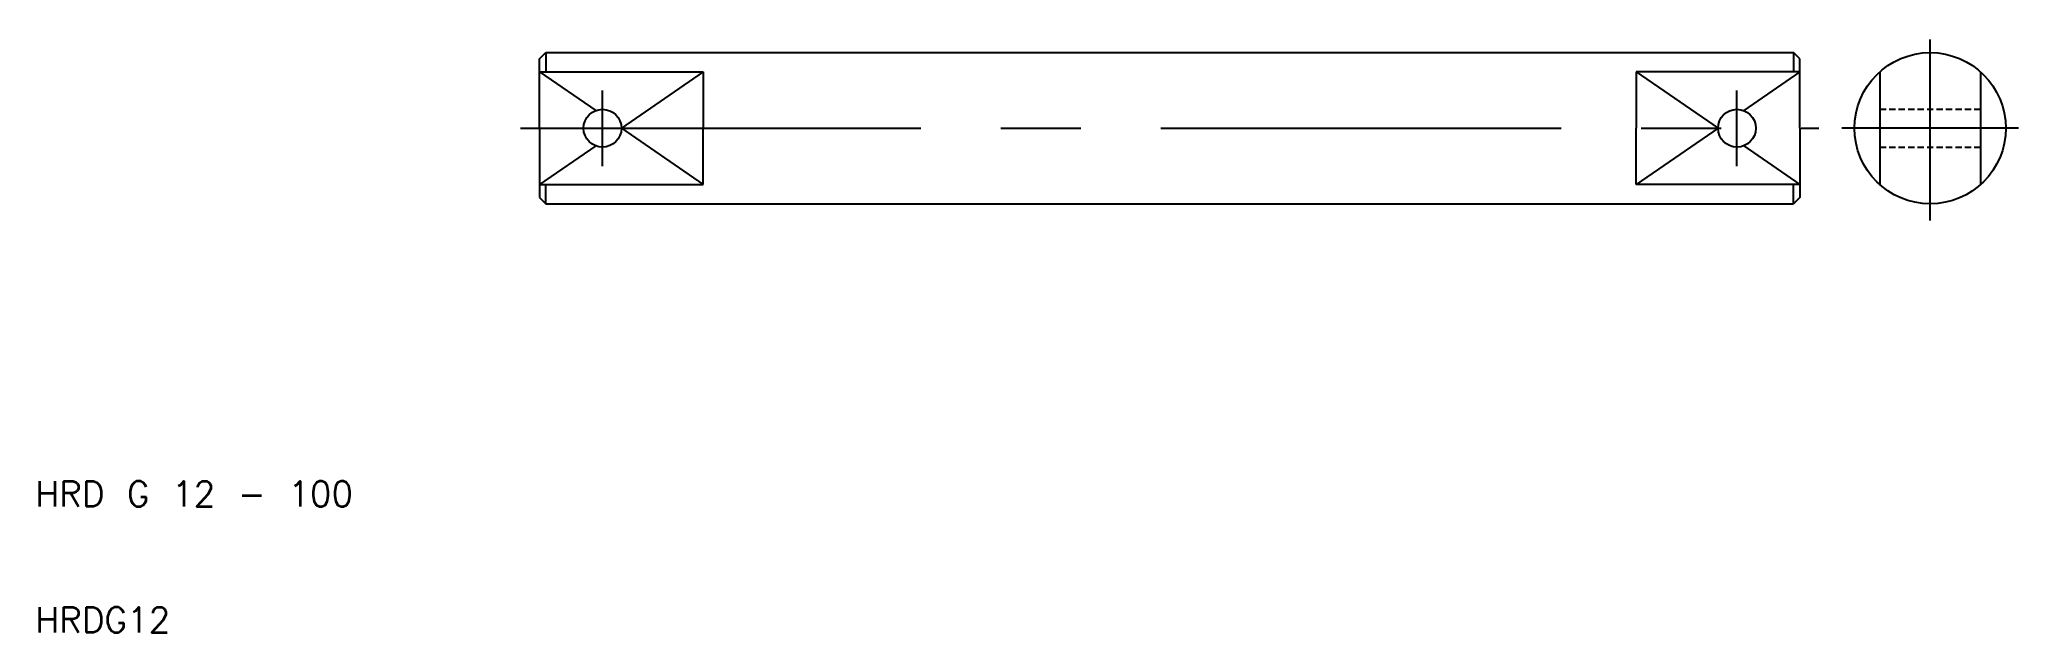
# Model space of a CAD drawing. Extents: x 10 to 167, y 10 to 57.
import ezdxf

# ---------------------------------------------------------------- set-up
doc = ezdxf.new("R2010")
doc.units = 0
doc.linetypes.add('CENTER', pattern=[50.8, 31.75, -6.35, 6.35, -6.35])
doc.linetypes.add('DASHED', pattern=[0.75, 0.5, -0.25])
doc.layers.get('0').update_dxf_attribs({"linetype": 'CONTINUOUS'})
doc.layers.add('CENTER', color=1, linetype='CENTER')
doc.styles.get("Standard").update_dxf_attribs({"font": 'txt.shx'})

msp = doc.modelspace()

# ---------------------------------------------------------------- linework, layer by layer
at = {"color": 7, "linetype": 'CONTINUOUS'}
for p, q in [((50, 55.5), (50.5, 56)), ((50, 50), (50, 55.5)), ((50.5, 56), (149.5, 56)), ((50.5, 56), (50.5, 54.47)), ((149.5, 56), (149.5, 54.47)), ((150, 55.5), (149.5, 56)), ((150, 50), (150, 55.5)), ((50, 54.47), (63, 54.47)), ((63, 54.47), (63, 50)), ((137, 54.47), (137, 50)), ((150, 54.47), (137, 54.47)), ((156.33, 54.47), (156.33, 45.53)), ((164.33, 54.47), (164.33, 45.53)), ((50, 50), (50, 44.5)), ((63, 45.53), (63, 50)), ((137, 45.53), (137, 50)), ((150, 50), (150, 44.5)), ((50, 45.53), (63, 45.53)), ((50.5, 44), (50.5, 45.53)), ((150, 45.53), (137, 45.53)), ((149.5, 44), (149.5, 45.53)), ((50, 44.5), (50.5, 44)), ((50.5, 44), (149.5, 44)), ((150, 44.5), (149.5, 44))]:
    msp.add_line(p, q, dxfattribs=at)
at = {"color": 3, "linetype": 'CONTINUOUS'}
for p, q in [((50, 54.47), (54.46, 51.4)), ((63, 54.47), (56.5, 50)), ((137, 54.47), (143.5, 50)), ((150, 54.47), (145.54, 51.4)), ((56.5, 50), (63, 45.53)), ((143.5, 50), (137, 45.53)), ((54.46, 48.6), (50, 45.53)), ((145.54, 48.6), (150, 45.53))]:
    msp.add_line(p, q, dxfattribs=at)
at = {"color": 3, "linetype": 'DASHED'}
for p, q in [((156.33, 51.5), (164.33, 51.5)), ((156.33, 48.5), (164.33, 48.5))]:
    msp.add_line(p, q, dxfattribs=at)
at = {"color": 7, "linetype": 'CONTINUOUS'}
for centre, radius in [((160.33, 50), 6), ((55, 50), 1.5), ((145, 50), 1.5)]:
    msp.add_circle(centre, radius, dxfattribs=at)
at = {"layer": 'CENTER', "color": 1, "linetype": 'CENTER'}
for p, q in [((160.33, 42.69), (160.33, 57.03)), ((55, 47), (55, 53)), ((145, 47), (145, 53)), ((48.5, 50), (151.5, 50)), ((167.33, 50), (153.31, 50))]:
    msp.add_line(p, q, dxfattribs=at)

# ---------------------------------------------------------------- texts
at = {"color": 7, "linetype": 'CONTINUOUS'}
for s, p in [('HRD G 12 - 100', (10, 20)), ('HRDG12', (10, 10))]:
    msp.add_text(s, height=2, dxfattribs=at).set_placement(p)

doc.saveas('drawing.dxf')
